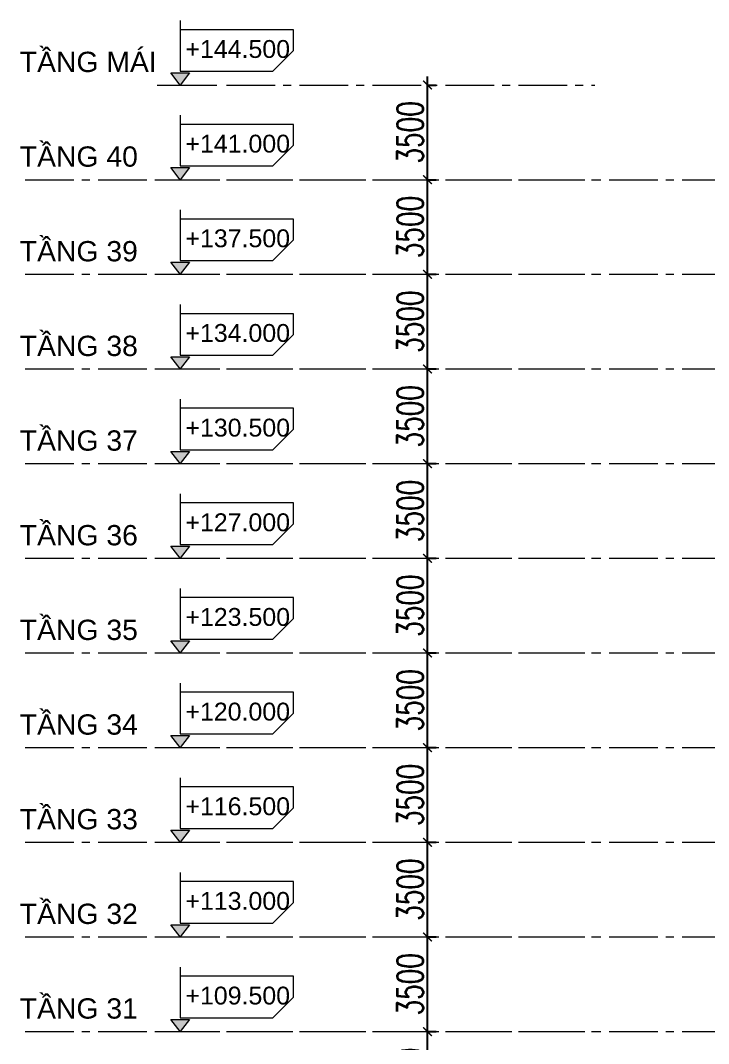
# Model space of a CAD drawing. Header units: millimetres. Extents: x 573003 to 1294762, y -9906 to 413061.
# Drawn here: x 573822 to 599272, y 123534 to 161362 of the extents above; entities that cross this region are included whole.
import ezdxf

# ---------------------------------------------------------------- set-up
doc = ezdxf.new("R2010")
doc.units = ezdxf.units.MM
doc.header["$MEASUREMENT"] = 0
doc.linetypes.add('IMPORT-CE', pattern=[135, 90, -15, 15, -15])
doc.layers.get('DEFPOINTS').update_dxf_attribs({"color": 5, "lineweight": 0})
doc.layers.add('A-WALL-PATT', color=251, linetype='Continuous')
for name, color, linetype, lineweight in [('KT-Chu viet', 255, 'Continuous', 20), ('KT-Kich thuoc', 159, 'Continuous', 18), ('KT-Net truc', 18, 'Continuous', 15), ('TEXT', 7, 'Continuous', 20)]:
    doc.layers.add(name, color=color, linetype=linetype, lineweight=lineweight)
doc.styles.add('Arial', font='arial.ttf')
doc.styles.add('DIM', font='vnsimli.shx', dxfattribs={"width": 0.7})
doc.styles.add('font unicode ccu', font='arial.ttf')
doc.dimstyles.new('CCU  KT1-320 A1', dxfattribs={"dimscale": 320, "dimtxt": 3, "dimasz": 1, "dimexe": 1, "dimexo": 0, "dimgap": 0.5, "dimtad": 1, "dimdec": 0, "dimdsep": 46, "dimtxsty": 'DIM', "dimblk1": 'ARCHTICK', "dimblk2": 'ARCHTICK', "dimsah": 1, "dimcen": 0, "dimdle": 1, "dimclrd": 256, "dimclre": 256, "dimclrt": 31, "dimadec": 0, "dimazin": 0, "dimtfac": 1, "dimtdec": 0, "dimtix": 1, "dimtmove": 1, "dimatfit": 3, "dimldrblk": 'DOT', "dimfxl": 8, "dimtolj": 1, "dimarcsym": 0})

# ---------------------------------------------------------------- blocks, each defined once
blk = doc.blocks.new('_ARCHTICK')
at = {"color": 0, "linetype": 'ByBlock', "const_width": 0.15}
blk.add_lwpolyline([(-0.5, -0.5), (0.5, 0.5)], dxfattribs=at)
blk = doc.blocks.new('*D177')
at = {"layer": 'DEFPOINTS', "color": 0, "transparency": 16777216}
for p in [(0, 109500), (0, 109500), (0, 106000)]:
    blk.add_point(p, dxfattribs=at)
at = {"layer": 'KT-Kich thuoc', "lineweight": -2, "transparency": 16777216}
for p, q in [((0, 105680), (0, 109820)), ((0, 109500), (320, 109500)), ((0, 106000), (320, 106000))]:
    blk.add_line(p, q, dxfattribs=at)
at = {"layer": 'KT-Kich thuoc', "lineweight": -2, "transparency": 16777216, "xscale": 320, "yscale": 320, "zscale": 320}
for p, rotation in [((0, 109500), 90), ((0, 106000), 270)]:
    blk.add_blockref('_ARCHTICK', p, dxfattribs=dict(at, rotation=rotation))
at = {"layer": 'KT-Kich thuoc', "color": 31, "transparency": 16777216, "insert": (-640, 107750), "char_height": 960, "attachment_point": 5, "rotation": 90, "style": 'DIM'}
blk.add_mtext('\\A1;3500', dxfattribs=at)
blk = doc.blocks.new('_Dot')
at = {"color": 0, "linetype": 'ByBlock', "lineweight": -2}
blk.add_line((-0.5, 0), (-1, 0), dxfattribs=at)
at = {"color": 0, "linetype": 'ByBlock', "const_width": 0.5}
blk.add_lwpolyline([(-0.25, 0, 1), (0.25, 0, 1)], format="xyb", close=True, dxfattribs=at)
blk = doc.blocks.new('*D178')
at = {"layer": 'DEFPOINTS', "color": 0, "transparency": 16777216}
for p in [(0, 113000), (0, 113000), (0, 109500)]:
    blk.add_point(p, dxfattribs=at)
at = {"layer": 'KT-Kich thuoc', "lineweight": -2, "transparency": 16777216}
for p, q in [((0, 109180), (0, 113320)), ((0, 113000), (320, 113000)), ((0, 109500), (320, 109500))]:
    blk.add_line(p, q, dxfattribs=at)
at = {"layer": 'KT-Kich thuoc', "lineweight": -2, "transparency": 16777216, "xscale": 320, "yscale": 320, "zscale": 320}
for p, rotation in [((0, 113000), 90), ((0, 109500), 270)]:
    blk.add_blockref('_ARCHTICK', p, dxfattribs=dict(at, rotation=rotation))
at = {"layer": 'KT-Kich thuoc', "color": 31, "transparency": 16777216, "insert": (-640, 111250), "char_height": 960, "attachment_point": 5, "rotation": 90, "style": 'DIM'}
blk.add_mtext('\\A1;3500', dxfattribs=at)
blk = doc.blocks.new('*D179')
at = {"layer": 'DEFPOINTS', "color": 0, "transparency": 16777216}
for p in [(0, 116500), (0, 116500), (0, 113000)]:
    blk.add_point(p, dxfattribs=at)
at = {"layer": 'KT-Kich thuoc', "lineweight": -2, "transparency": 16777216}
for p, q in [((0, 112680), (0, 116820)), ((0, 116500), (320, 116500)), ((0, 113000), (320, 113000))]:
    blk.add_line(p, q, dxfattribs=at)
at = {"layer": 'KT-Kich thuoc', "lineweight": -2, "transparency": 16777216, "xscale": 320, "yscale": 320, "zscale": 320}
for p, rotation in [((0, 116500), 90), ((0, 113000), 270)]:
    blk.add_blockref('_ARCHTICK', p, dxfattribs=dict(at, rotation=rotation))
at = {"layer": 'KT-Kich thuoc', "color": 31, "transparency": 16777216, "insert": (-640, 114750), "char_height": 960, "attachment_point": 5, "rotation": 90, "style": 'DIM'}
blk.add_mtext('\\A1;3500', dxfattribs=at)
blk = doc.blocks.new('*D180')
at = {"layer": 'DEFPOINTS', "color": 0, "transparency": 16777216}
for p in [(0, 120000), (0, 120000), (0, 116500)]:
    blk.add_point(p, dxfattribs=at)
at = {"layer": 'KT-Kich thuoc', "lineweight": -2, "transparency": 16777216}
for p, q in [((0, 116180), (0, 120320)), ((0, 120000), (320, 120000)), ((0, 116500), (320, 116500))]:
    blk.add_line(p, q, dxfattribs=at)
at = {"layer": 'KT-Kich thuoc', "lineweight": -2, "transparency": 16777216, "xscale": 320, "yscale": 320, "zscale": 320}
for p, rotation in [((0, 120000), 90), ((0, 116500), 270)]:
    blk.add_blockref('_ARCHTICK', p, dxfattribs=dict(at, rotation=rotation))
at = {"layer": 'KT-Kich thuoc', "color": 31, "transparency": 16777216, "insert": (-640, 118250), "char_height": 960, "attachment_point": 5, "rotation": 90, "style": 'DIM'}
blk.add_mtext('\\A1;3500', dxfattribs=at)
blk = doc.blocks.new('*D181')
at = {"layer": 'DEFPOINTS', "color": 0, "transparency": 16777216}
for p in [(0, 123500), (0, 123500), (0, 120000)]:
    blk.add_point(p, dxfattribs=at)
at = {"layer": 'KT-Kich thuoc', "lineweight": -2, "transparency": 16777216}
for p, q in [((0, 119680), (0, 123820)), ((0, 123500), (320, 123500)), ((0, 120000), (320, 120000))]:
    blk.add_line(p, q, dxfattribs=at)
at = {"layer": 'KT-Kich thuoc', "lineweight": -2, "transparency": 16777216, "xscale": 320, "yscale": 320, "zscale": 320}
for p, rotation in [((0, 123500), 90), ((0, 120000), 270)]:
    blk.add_blockref('_ARCHTICK', p, dxfattribs=dict(at, rotation=rotation))
at = {"layer": 'KT-Kich thuoc', "color": 31, "transparency": 16777216, "insert": (-640, 121750), "char_height": 960, "attachment_point": 5, "rotation": 90, "style": 'DIM'}
blk.add_mtext('\\A1;3500', dxfattribs=at)
blk = doc.blocks.new('*D182')
at = {"layer": 'DEFPOINTS', "color": 0, "transparency": 16777216}
for p in [(0, 127000), (0, 127000), (0, 123500)]:
    blk.add_point(p, dxfattribs=at)
at = {"layer": 'KT-Kich thuoc', "lineweight": -2, "transparency": 16777216}
for p, q in [((0, 123180), (0, 127320)), ((0, 127000), (320, 127000)), ((0, 123500), (320, 123500))]:
    blk.add_line(p, q, dxfattribs=at)
at = {"layer": 'KT-Kich thuoc', "lineweight": -2, "transparency": 16777216, "xscale": 320, "yscale": 320, "zscale": 320}
for p, rotation in [((0, 127000), 90), ((0, 123500), 270)]:
    blk.add_blockref('_ARCHTICK', p, dxfattribs=dict(at, rotation=rotation))
at = {"layer": 'KT-Kich thuoc', "color": 31, "transparency": 16777216, "insert": (-640, 125250), "char_height": 960, "attachment_point": 5, "rotation": 90, "style": 'DIM'}
blk.add_mtext('\\A1;3500', dxfattribs=at)
blk = doc.blocks.new('*D183')
at = {"layer": 'DEFPOINTS', "color": 0, "transparency": 16777216}
for p in [(0, 130500), (0, 130500), (0, 127000)]:
    blk.add_point(p, dxfattribs=at)
at = {"layer": 'KT-Kich thuoc', "lineweight": -2, "transparency": 16777216}
for p, q in [((0, 126680), (0, 130820)), ((0, 130500), (320, 130500)), ((0, 127000), (320, 127000))]:
    blk.add_line(p, q, dxfattribs=at)
at = {"layer": 'KT-Kich thuoc', "lineweight": -2, "transparency": 16777216, "xscale": 320, "yscale": 320, "zscale": 320}
for p, rotation in [((0, 130500), 90), ((0, 127000), 270)]:
    blk.add_blockref('_ARCHTICK', p, dxfattribs=dict(at, rotation=rotation))
at = {"layer": 'KT-Kich thuoc', "color": 31, "transparency": 16777216, "insert": (-640, 128750), "char_height": 960, "attachment_point": 5, "rotation": 90, "style": 'DIM'}
blk.add_mtext('\\A1;3500', dxfattribs=at)
blk = doc.blocks.new('*D189')
at = {"layer": 'DEFPOINTS', "color": 0, "transparency": 16777216}
for p in [(0, 134000), (0, 134000), (0, 130500)]:
    blk.add_point(p, dxfattribs=at)
at = {"layer": 'KT-Kich thuoc', "lineweight": -2, "transparency": 16777216}
for p, q in [((0, 130180), (0, 134320)), ((0, 134000), (320, 134000)), ((0, 130500), (320, 130500))]:
    blk.add_line(p, q, dxfattribs=at)
at = {"layer": 'KT-Kich thuoc', "lineweight": -2, "transparency": 16777216, "xscale": 320, "yscale": 320, "zscale": 320}
for p, rotation in [((0, 134000), 90), ((0, 130500), 270)]:
    blk.add_blockref('_ARCHTICK', p, dxfattribs=dict(at, rotation=rotation))
at = {"layer": 'KT-Kich thuoc', "color": 31, "transparency": 16777216, "insert": (-640, 132250), "char_height": 960, "attachment_point": 5, "rotation": 90, "style": 'DIM'}
blk.add_mtext('\\A1;3500', dxfattribs=at)
blk = doc.blocks.new('*D190')
at = {"layer": 'DEFPOINTS', "color": 0, "transparency": 16777216}
for p in [(0, 137500), (0, 137500), (0, 134000)]:
    blk.add_point(p, dxfattribs=at)
at = {"layer": 'KT-Kich thuoc', "lineweight": -2, "transparency": 16777216}
for p, q in [((0, 133680), (0, 137820)), ((0, 137500), (320, 137500)), ((0, 134000), (320, 134000))]:
    blk.add_line(p, q, dxfattribs=at)
at = {"layer": 'KT-Kich thuoc', "lineweight": -2, "transparency": 16777216, "xscale": 320, "yscale": 320, "zscale": 320}
for p, rotation in [((0, 137500), 90), ((0, 134000), 270)]:
    blk.add_blockref('_ARCHTICK', p, dxfattribs=dict(at, rotation=rotation))
at = {"layer": 'KT-Kich thuoc', "color": 31, "transparency": 16777216, "insert": (-640, 135750), "char_height": 960, "attachment_point": 5, "rotation": 90, "style": 'DIM'}
blk.add_mtext('\\A1;3500', dxfattribs=at)
blk = doc.blocks.new('*D191')
at = {"layer": 'DEFPOINTS', "color": 0, "transparency": 16777216}
for p in [(0, 141000), (0, 141000), (0, 137500)]:
    blk.add_point(p, dxfattribs=at)
at = {"layer": 'KT-Kich thuoc', "lineweight": -2, "transparency": 16777216}
for p, q in [((0, 137180), (0, 141320)), ((0, 141000), (320, 141000)), ((0, 137500), (320, 137500))]:
    blk.add_line(p, q, dxfattribs=at)
at = {"layer": 'KT-Kich thuoc', "lineweight": -2, "transparency": 16777216, "xscale": 320, "yscale": 320, "zscale": 320}
for p, rotation in [((0, 141000), 90), ((0, 137500), 270)]:
    blk.add_blockref('_ARCHTICK', p, dxfattribs=dict(at, rotation=rotation))
at = {"layer": 'KT-Kich thuoc', "color": 31, "transparency": 16777216, "insert": (-640, 139250), "char_height": 960, "attachment_point": 5, "rotation": 90, "style": 'DIM'}
blk.add_mtext('\\A1;3500', dxfattribs=at)
blk = doc.blocks.new('*D192')
at = {"layer": 'DEFPOINTS', "color": 0, "transparency": 16777216}
for p in [(0, 144500), (0, 144500), (0, 141000)]:
    blk.add_point(p, dxfattribs=at)
at = {"layer": 'KT-Kich thuoc', "lineweight": -2, "transparency": 16777216}
for p, q in [((0, 140680), (0, 144820)), ((0, 144500), (320, 144500)), ((0, 141000), (320, 141000))]:
    blk.add_line(p, q, dxfattribs=at)
at = {"layer": 'KT-Kich thuoc', "lineweight": -2, "transparency": 16777216, "xscale": 320, "yscale": 320, "zscale": 320}
for p, rotation in [((0, 144500), 90), ((0, 141000), 270)]:
    blk.add_blockref('_ARCHTICK', p, dxfattribs=dict(at, rotation=rotation))
at = {"layer": 'KT-Kich thuoc', "color": 31, "transparency": 16777216, "insert": (-640, 142750), "char_height": 960, "attachment_point": 5, "rotation": 90, "style": 'DIM'}
blk.add_mtext('\\A1;3500', dxfattribs=at)
blk = doc.blocks.new('A$C61654A8E')
blk.add_hatch(color=256).paths.add_polyline_path([(-137, 178), (0, 0), (137, 178)])
blk.add_line((-341, 0), (341, 0))
for points in [[(0, 956), (0, 819)], [(-137, 178), (137, 178), (0, 0), (-137, 178)]]:
    blk.add_lwpolyline(points)
blk.add_lwpolyline([(1678, 512), (1678, 819), (0, 819), (0, 205), (1371, 205)], close=True)
blk = doc.blocks.new('coscaodotudong')
at = {"xscale": 0.8324273823791946, "yscale": 0.8324273823791946, "zscale": 0.8324273823791946}
blk.add_blockref('A$C61654A8E', (0, 0), dxfattribs=at)
at = {"layer": 'KT-Chu viet', "style": 'font unicode ccu'}
blk.add_attdef('%%P0.000', (64, 334), '', height=220, dxfattribs=at)
blk = doc.blocks.new('Levels')
at = {"layer": 'KT-Kich thuoc'}
for p, q in [((-9998.9, 144500), (-7793.2, 144500)), ((-9998.9, 141000, 0), (-7793.2, 141000, 0)), ((-9998.9, 137500, 0), (-7793.2, 137500, 0)), ((-9998.9, 134000, 0), (-7793.2, 134000, 0)), ((-9998.9, 130500, 0), (-7793.2, 130500, 0)), ((-9998.9, 127000, 0), (-7793.2, 127000, 0)), ((-9998.9, 123500, 0), (-7793.2, 123500, 0)), ((-9998.9, 120000, 0), (-7793.2, 120000, 0)), ((-9998.9, 116500, 0), (-7793.2, 116500, 0)), ((-9998.9, 113000, 0), (-7793.2, 113000, 0)), ((-9998.9, 109500, 0), (-7793.2, 109500, 0))]:
    blk.add_line(p, q, dxfattribs=at)
at = {"layer": 'KT-Net truc', "linetype": 'IMPORT-CE', "ltscale": 20, "elevation": 0}
for points in [[(-7437.9, 144500), (6189, 144500)], [(-7437.9, 141000), (6189, 141000)], [(-7437.9, 137500), (6189, 137500)], [(-7437.9, 134000), (6189, 134000)], [(-7437.9, 130500), (6189, 130500)], [(-7437.9, 127000), (6189, 127000)], [(-7437.9, 123500), (6189, 123500)], [(-7437.9, 120000), (6189, 120000)], [(-7437.9, 116500), (6189, 116500)], [(-7437.9, 113000), (6189, 113000)], [(-7437.9, 109500), (6189, 109500)]]:
    blk.add_lwpolyline(points, dxfattribs=at)
at = {"layer": 'KT-Chu viet', "xscale": 3, "yscale": 3, "zscale": 3}
for p, values in [((-9146.4, 144500), {'%%P0.000': '+144.500'}), ((-9146.4, 141000, 0), {'%%P0.000': '+141.000'}), ((-9146.4, 137500, 0), {'%%P0.000': '+137.500'}), ((-9146.4, 134000, 0), {'%%P0.000': '+134.000'}), ((-9146.4, 130500, 0), {'%%P0.000': '+130.500'}), ((-9146.4, 127000, 0), {'%%P0.000': '+127.000'}), ((-9146.4, 123500, 0), {'%%P0.000': '+123.500'}), ((-9146.4, 120000, 0), {'%%P0.000': '+120.000'}), ((-9146.4, 116500, 0), {'%%P0.000': '+116.500'}), ((-9146.4, 113000, 0), {'%%P0.000': '+113.000'}), ((-9146.4, 109500, 0), {'%%P0.000': '+109.500'})]:
    blk.add_blockref('coscaodotudong', p, dxfattribs=at).add_auto_attribs(values)
at = {"layer": 'TEXT', "char_height": 750, "width": 5299.69, "attachment_point": 1, "style": 'Arial'}
for s, insert in [('TẦNG MÁI', (-15078.7, 145729.8, 0)), ('TẦNG 40', (-15078.7, 142229.8, 0)), ('TẦNG 39', (-15078.7, 138729.8, 0)), ('TẦNG 38', (-15078.7, 135229.8, 0)), ('TẦNG 37', (-15078.7, 131729.8, 0)), ('TẦNG 36', (-15078.7, 128229.8, 0)), ('TẦNG 35', (-15078.7, 124729.8, 0)), ('TẦNG 34', (-15078.7, 121229.8, 0)), ('TẦNG 33', (-15078.7, 117729.8, 0)), ('TẦNG 32', (-15078.7, 114229.8, 0)), ('TẦNG 31', (-15078.7, 110729.8, 0))]:
    blk.add_mtext(s, dxfattribs=dict(at, insert=insert))
at = {"layer": 'KT-Kich thuoc'}
for base, p1, p2, picture, middle in [((0, 144500), (0, 141000), (0, 144500), '*D192', (-640, 142750)), ((0, 141000), (0, 137500), (0, 141000), '*D191', (-640, 139250)), ((0, 137500), (0, 134000), (0, 137500), '*D190', (-640, 135750)), ((0, 134000), (0, 130500), (0, 134000), '*D189', (-640, 132250)), ((0, 130500), (0, 127000), (0, 130500), '*D183', (-640, 128750)), ((0, 127000), (0, 123500), (0, 127000), '*D182', (-640, 125250)), ((0, 123500), (0, 120000), (0, 123500), '*D181', (-640, 121750)), ((0, 120000), (0, 116500), (0, 120000), '*D180', (-640, 118250)), ((0, 116500), (0, 113000), (0, 116500), '*D179', (-640, 114750)), ((0, 113000), (0, 109500), (0, 113000), '*D178', (-640, 111250)), ((0, 109500), (0, 106000), (0, 109500), '*D177', (-640, 107750))]:
    dim = blk.add_linear_dim(base=base, p1=p1, p2=p2, angle=90, dimstyle='CCU  KT1-320 A1', dxfattribs=at)
    dim.commit()
    dim.dimension.update_dxf_attribs({"geometry": picture, "text_midpoint": middle})

msp = doc.modelspace()

# ---------------------------------------------------------------- linework, layer by layer
at = {"layer": 'KT-Net truc', "linetype": 'IMPORT-CE', "ltscale": 20}
for p, q in [((573990.5, 155475.6, 0), (690764.9, 155475.6, 0)), ((573990.5, 151975.6, 0), (690764.9, 151975.6, 0)), ((573990.5, 148475.6, 0), (690764.9, 148475.6, 0)), ((573990.5, 144975.6, 0), (690764.9, 144975.6, 0)), ((573990.5, 141475.6, 0), (690764.9, 141475.6, 0)), ((573990.5, 137975.6, 0), (690764.9, 137975.6, 0)), ((573990.5, 134475.6, 0), (690764.9, 134475.6, 0)), ((573990.5, 130975.6, 0), (690764.9, 130975.6, 0)), ((573990.5, 127475.6, 0), (690764.9, 127475.6, 0)), ((573990.5, 123975.6, 0), (690764.9, 123975.6, 0))]:
    msp.add_line(p, q, dxfattribs=at)

# ---------------------------------------------------------------- block references
at = {"layer": 'A-WALL-PATT'}
msp.add_blockref('Levels', (588876.8, 14475.6, 0), dxfattribs=at)

doc.saveas('drawing.dxf')
